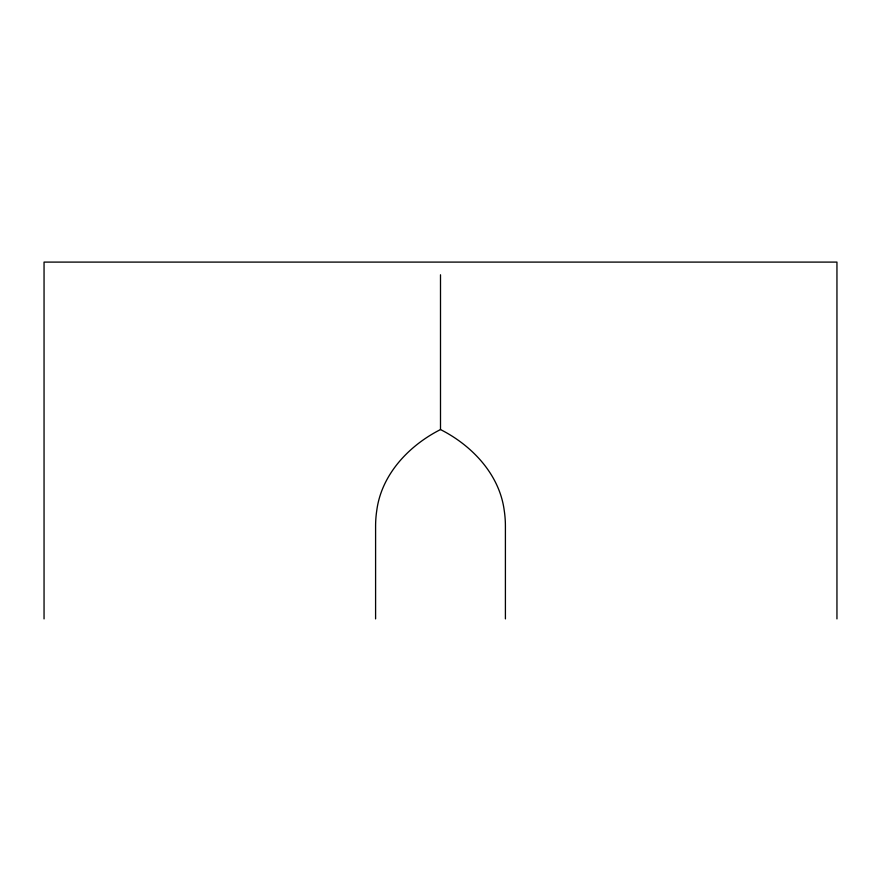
<?xml version="1.0" encoding="UTF-8"?>
<svg xmlns="http://www.w3.org/2000/svg" width="881" height="881" viewBox="0 0 881 881"><rect width="100%" height="100%" fill="white"/><g stroke="black" fill="none" stroke-linecap="round" stroke-linejoin="round"><path stroke-width="1.32" d="M505.408 618.903L505.408 526.199A105.533 105.533 0 0 0 504.185 510.154C499.351 474.22 471.842 445.379 440.5 429.565C409.158 445.379 381.649 474.22 376.815 510.154A105.533 105.533 0 0 0 375.592 526.199L375.592 618.903M836.95 618.903L836.95 262.098L44.05 262.098L44.05 618.903M440.5 274.784L440.5 429.565"/></g></svg>
